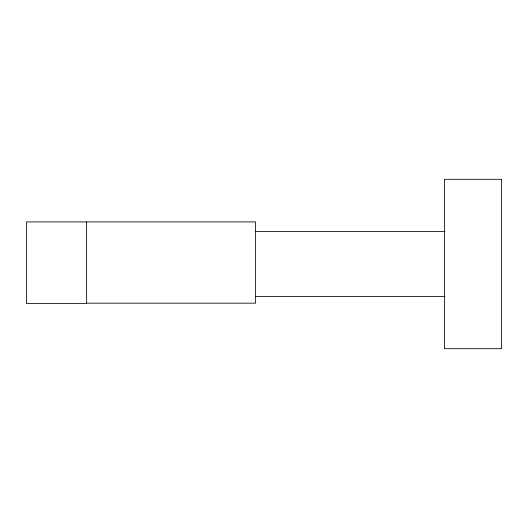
<?xml version="1.0" encoding="UTF-8"?>
<svg xmlns="http://www.w3.org/2000/svg" width="528" height="528" viewBox="0 0 528 528"><rect width="100%" height="100%" fill="white"/><g stroke="black" fill="none" stroke-linecap="round" stroke-linejoin="round"><path stroke-width="0.79" d="M255.677 231.574L445.045 231.574M255.677 296.426L445.045 296.426M86.625 303.164L255.565 303.164L255.565 221.918L26.4 221.918L26.4 303.382L86.625 303.382L86.625 221.918M501.6 179.315L444.424 179.315L444.424 348.685L501.6 348.685L501.6 179.315"/></g></svg>
